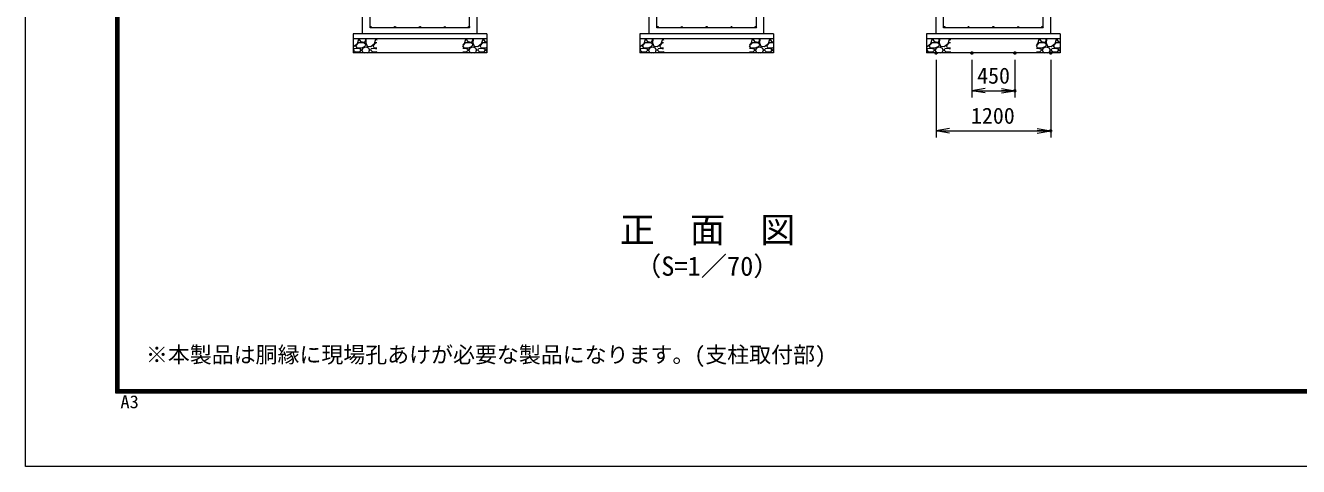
# Model space of a CAD drawing. Units: millimetres, scale not verified, with parts at other scales. Extents: x -14700 to 14700, y -10395 to 10395.
# Drawn here: x -14700 to -1379, y -10395 to -5773 of the extents above; entities that cross this region are included whole.
import ezdxf
from ezdxf.enums import TextEntityAlignment as Align

# ---------------------------------------------------------------- set-up
doc = ezdxf.new("R2010")
doc.units = ezdxf.units.MM
doc.header["$LTSCALE"] = 40
doc.header["$PDMODE"] = 32
doc.header["$PDSIZE"] = 20
for name, color, linetype, lineweight in [('0-2_D-STR-DIM', 7, 'Continuous', 13), ('0-3_D-DCR-HCH', 7, 'Continuous', 13), ('0-5_D-STR3', 3, 'Continuous', 13), ('0-6_0', 7, 'Continuous', 18), ('0-9_D-TTL-TXT', 7, 'Continuous', 13), ('0-B_D-STR4', 7, 'Continuous', 18), ('0-C_D-TTL', 7, 'Continuous', 18)]:
    doc.layers.add(name, color=color, linetype=linetype, lineweight=lineweight)
doc.layers.add('0-7_Defpoints', color=253, linetype='Continuous')
doc.styles.add('ＭＳ ゴシック', font='')
doc.styles.get('ＭＳ ゴシック').set_extended_font_data('MS Gothic')

# ---------------------------------------------------------------- blocks, each defined once
blk = doc.blocks.new('_Open')
at = {"layer": '0-6_0'}
blk.add_line((-40, 6.67), (0, 0), dxfattribs=at)
blk.add_lwpolyline([(-40, -6.67), (0, 0), (-40, 0)], dxfattribs=at)

msp = doc.modelspace()

# ---------------------------------------------------------------- linework, layer by layer
at = {"layer": '0-2_D-STR-DIM'}
for p, q in [((-5172.27, -6132.26), (-5172.27, -6947.61)), ((-4797.27, -6132.26), (-4797.27, -6527.61)), ((-4347.27, -6132.26), (-4347.27, -6527.61)), ((-3972.27, -6132.26), (-3972.27, -6947.61)), ((-4797.27, -6457.61), (-4347.27, -6457.61)), ((-5172.27, -6877.61), (-3972.27, -6877.61))]:
    msp.add_line(p, q, dxfattribs=at)
at = {"layer": '0-3_D-DCR-HCH'}
for p, q in [((-11243.08, -5987.45), (-11210.68, -5951.45)), ((-11230.48, -6009.05), (-11243.08, -5987.45)), ((-11226.88, -5962.25), (-11212.48, -5917.25)), ((-11212.48, -5917.25), (-11215.53, -5912.26)), ((-11210.68, -5951.45), (-11163.88, -5951.45)), ((-11198.49, -5912.26), (-11207.08, -5920.85)), ((-11147.68, -5992.85), (-11185.48, -6012.65)), ((-11163.88, -5951.45), (-11140.48, -5967.65)), ((-11138.68, -5920.85), (-11148.49, -5912.26)), ((-11147.68, -5947.85), (-11138.68, -5931.65)), ((-11140.48, -5967.65), (-11147.68, -5992.85)), ((-11136.88, -5919.05), (-11138.68, -5956.85)), ((-11138.68, -5931.65), (-11138.68, -5920.85)), ((-11138.68, -5956.85), (-11124.28, -5991.05)), ((-11129.45, -5912.26), (-11136.88, -5919.05)), ((-11124.28, -5991.05), (-11086.48, -5992.85)), ((-11086.48, -5992.85), (-11046.88, -5962.25)), ((-11063.08, -5987.45), (-11030.68, -5951.45)), ((-11050.48, -6009.05), (-11063.08, -5987.45)), ((-11046.88, -5962.25), (-11032.48, -5917.25)), ((-11032.48, -5917.25), (-11035.53, -5912.26)), ((-11030.68, -5951.45), (-11022.27, -5951.45)), ((-11022.27, -5916.04), (-11027.08, -5920.85)), ((-11027.08, -5920.85), (-11022.27, -5928.07)), ((-10122.27, -5986.55), (-10090.68, -5951.45)), ((-10122.27, -5974.14), (-10106.88, -5962.25)), ((-10110.48, -6009.05), (-10122.27, -5988.84)), ((-10106.88, -5962.25), (-10092.48, -5917.25)), ((-10092.48, -5917.25), (-10095.53, -5912.26)), ((-10090.68, -5951.45), (-10043.88, -5951.45)), ((-10078.49, -5912.26), (-10087.08, -5920.85)), ((-10087.08, -5920.85), (-10072.68, -5942.45)), ((-10072.68, -5942.45), (-10027.68, -5947.85)), ((-10027.68, -5992.85), (-10065.48, -6012.65)), ((-10043.88, -5951.45), (-10020.48, -5967.65)), ((-10018.68, -5920.85), (-10028.49, -5912.26)), ((-10027.68, -5947.85), (-10018.68, -5931.65)), ((-10020.48, -5967.65), (-10027.68, -5992.85)), ((-10016.88, -5919.05), (-10018.68, -5956.85)), ((-10018.68, -5931.65), (-10018.68, -5920.85)), ((-10018.68, -5956.85), (-10004.28, -5991.05)), ((-10009.45, -5912.26), (-10016.88, -5919.05)), ((-10004.28, -5991.05), (-9966.48, -5992.85)), ((-9966.48, -5992.85), (-9926.88, -5962.25)), ((-9943.08, -5987.45), (-9910.68, -5951.45)), ((-9930.48, -6009.05), (-9943.08, -5987.45)), ((-9926.88, -5962.25), (-9912.48, -5917.25)), ((-9912.48, -5917.25), (-9915.53, -5912.26)), ((-9910.68, -5951.45), (-9872.27, -5951.45)), ((-9898.49, -5912.26), (-9907.08, -5920.85)), ((-9907.08, -5920.85), (-9892.68, -5942.45)), ((-9892.68, -5942.45), (-9872.27, -5944.9)), ((-8243.08, -5987.45), (-8210.68, -5951.45)), ((-8230.48, -6009.05), (-8243.08, -5987.45)), ((-8226.88, -5962.25), (-8212.48, -5917.25)), ((-8212.48, -5917.25), (-8215.53, -5912.26)), ((-8210.68, -5951.45), (-8163.88, -5951.45)), ((-8198.49, -5912.26), (-8207.08, -5920.85)), ((-8147.68, -5992.85), (-8185.48, -6012.65)), ((-8163.88, -5951.45), (-8140.48, -5967.65)), ((-8138.68, -5920.85), (-8148.49, -5912.26)), ((-8147.68, -5947.85), (-8138.68, -5931.65)), ((-8140.48, -5967.65), (-8147.68, -5992.85)), ((-8136.88, -5919.05), (-8138.68, -5956.85)), ((-8138.68, -5931.65), (-8138.68, -5920.85)), ((-8138.68, -5956.85), (-8124.28, -5991.05)), ((-8129.45, -5912.26), (-8136.88, -5919.05)), ((-8124.28, -5991.05), (-8086.48, -5992.85)), ((-8086.48, -5992.85), (-8046.88, -5962.25)), ((-8063.08, -5987.45), (-8030.68, -5951.45)), ((-8050.48, -6009.05), (-8063.08, -5987.45)), ((-8046.88, -5962.25), (-8032.48, -5917.25)), ((-8032.48, -5917.25), (-8035.53, -5912.26)), ((-8030.68, -5951.45), (-8022.27, -5951.45)), ((-8022.27, -5916.04), (-8027.08, -5920.85)), ((-8027.08, -5920.85), (-8022.27, -5928.07)), ((-7122.27, -5986.55), (-7090.68, -5951.45)), ((-7122.27, -5974.14), (-7106.88, -5962.25)), ((-7110.48, -6009.05), (-7122.27, -5988.84)), ((-7106.88, -5962.25), (-7092.48, -5917.25)), ((-7092.48, -5917.25), (-7095.53, -5912.26)), ((-7090.68, -5951.45), (-7043.88, -5951.45)), ((-7078.49, -5912.26), (-7087.08, -5920.85)), ((-7087.08, -5920.85), (-7072.68, -5942.45)), ((-7072.68, -5942.45), (-7027.68, -5947.85)), ((-7027.68, -5992.85), (-7065.48, -6012.65)), ((-7043.88, -5951.45), (-7020.48, -5967.65)), ((-7018.68, -5920.85), (-7028.49, -5912.26)), ((-7027.68, -5947.85), (-7018.68, -5931.65)), ((-7020.48, -5967.65), (-7027.68, -5992.85)), ((-7016.88, -5919.05), (-7018.68, -5956.85)), ((-7018.68, -5931.65), (-7018.68, -5920.85)), ((-7018.68, -5956.85), (-7004.28, -5991.05)), ((-7009.45, -5912.26), (-7016.88, -5919.05)), ((-7004.28, -5991.05), (-6966.48, -5992.85)), ((-6966.48, -5992.85), (-6926.88, -5962.25)), ((-6943.08, -5987.45), (-6910.68, -5951.45)), ((-6930.48, -6009.05), (-6943.08, -5987.45)), ((-6926.88, -5962.25), (-6912.48, -5917.25)), ((-6912.48, -5917.25), (-6915.53, -5912.26)), ((-6910.68, -5951.45), (-6872.27, -5951.45)), ((-6898.49, -5912.26), (-6907.08, -5920.85)), ((-6907.08, -5920.85), (-6892.68, -5942.45)), ((-6892.68, -5942.45), (-6872.27, -5944.9)), ((-5243.08, -5987.45), (-5210.68, -5951.45)), ((-5230.48, -6009.05), (-5243.08, -5987.45)), ((-5226.88, -5962.25), (-5212.48, -5917.25)), ((-5212.48, -5917.25), (-5215.53, -5912.26)), ((-5210.68, -5951.45), (-5163.88, -5951.45)), ((-5198.49, -5912.26), (-5207.08, -5920.85)), ((-5207.08, -5920.85), (-5192.68, -5942.45)), ((-5192.68, -5942.45), (-5147.68, -5947.85)), ((-5147.68, -5992.85), (-5185.48, -6012.65)), ((-5163.88, -5951.45), (-5140.48, -5967.65)), ((-5138.68, -5920.85), (-5148.49, -5912.26)), ((-5147.68, -5947.85), (-5138.68, -5931.65)), ((-5140.48, -5967.65), (-5147.68, -5992.85)), ((-5136.88, -5919.05), (-5138.68, -5956.85)), ((-5138.68, -5931.65), (-5138.68, -5920.85)), ((-5138.68, -5956.85), (-5124.28, -5991.05)), ((-5129.45, -5912.26), (-5136.88, -5919.05)), ((-5124.28, -5991.05), (-5086.48, -5992.85)), ((-5086.48, -5992.85), (-5046.88, -5962.25)), ((-5063.08, -5987.45), (-5030.68, -5951.45)), ((-5050.48, -6009.05), (-5063.08, -5987.45)), ((-5046.88, -5962.25), (-5032.48, -5917.25)), ((-5032.48, -5917.25), (-5035.53, -5912.26)), ((-5030.68, -5951.45), (-5022.27, -5951.45)), ((-5022.27, -5916.04), (-5027.08, -5920.85)), ((-5027.08, -5920.85), (-5022.27, -5928.07)), ((-4122.27, -5986.55), (-4090.68, -5951.45)), ((-4122.27, -5974.14), (-4106.88, -5962.25)), ((-4110.48, -6009.05), (-4122.27, -5988.84)), ((-4106.88, -5962.25), (-4092.48, -5917.25)), ((-4092.48, -5917.25), (-4095.53, -5912.26)), ((-4090.68, -5951.45), (-4043.88, -5951.45)), ((-4078.49, -5912.26), (-4087.08, -5920.85)), ((-4087.08, -5920.85), (-4072.68, -5942.45)), ((-4072.68, -5942.45), (-4027.68, -5947.85)), ((-4027.68, -5992.85), (-4065.48, -6012.65)), ((-4043.88, -5951.45), (-4020.48, -5967.65)), ((-4018.68, -5920.85), (-4028.49, -5912.26)), ((-4027.68, -5947.85), (-4018.68, -5931.65)), ((-4020.48, -5967.65), (-4027.68, -5992.85)), ((-4016.88, -5919.05), (-4018.68, -5956.85)), ((-4018.68, -5931.65), (-4018.68, -5920.85)), ((-4018.68, -5956.85), (-4004.28, -5991.05)), ((-4009.45, -5912.26), (-4016.88, -5919.05)), ((-4004.28, -5991.05), (-3966.48, -5992.85)), ((-3966.48, -5992.85), (-3926.88, -5962.25)), ((-3943.08, -5987.45), (-3910.68, -5951.45)), ((-3930.48, -6009.05), (-3943.08, -5987.45)), ((-3926.88, -5962.25), (-3912.48, -5917.25)), ((-3912.48, -5917.25), (-3915.53, -5912.26)), ((-3910.68, -5951.45), (-3872.27, -5951.45)), ((-3898.49, -5912.26), (-3907.08, -5920.85)), ((-3907.08, -5920.85), (-3892.68, -5942.45)), ((-3892.68, -5942.45), (-3872.27, -5944.9)), ((-11263.32, -6062.26), (-11272.27, -6061.52)), ((-11266.48, -6032.45), (-11261.08, -6018.05)), ((-11226.88, -6014.45), (-11261.08, -6018.05)), ((-11185.48, -6012.65), (-11230.48, -6009.05)), ((-11190.88, -6023.45), (-11226.88, -6014.45)), ((-11189.08, -6032.45), (-11205.28, -6050.45)), ((-11201.68, -6061.25), (-11204.04, -6062.26)), ((-11198.64, -6062.26), (-11201.68, -6061.25)), ((-11189.08, -6032.45), (-11190.88, -6023.45)), ((-11180.08, -6032.45), (-11169.28, -6057.65)), ((-11178.28, -6032.45), (-11167.48, -6007.25)), ((-11169.28, -6057.65), (-11153.6, -6062.26)), ((-11167.48, -6007.25), (-11138.68, -5998.25)), ((-11138.68, -5998.25), (-11109.88, -6009.05)), ((-11123.77, -6062.26), (-11108.08, -6057.65)), ((-11109.88, -6009.05), (-11099.08, -6032.45)), ((-11108.08, -6057.65), (-11099.08, -6032.45)), ((-11095.48, -6061.25), (-11096.59, -6062.26)), ((-11083.32, -6062.26), (-11095.48, -6061.25)), ((-11086.48, -6032.45), (-11081.08, -6018.05)), ((-11066.68, -6054.05), (-11086.48, -6032.45)), ((-11046.88, -6014.45), (-11081.08, -6018.05)), ((-11025.28, -6050.45), (-11066.68, -6054.05)), ((-11022.27, -6011.31), (-11050.48, -6009.05)), ((-11022.27, -6020.6), (-11046.88, -6014.45)), ((-11022.27, -6047.1), (-11025.28, -6050.45)), ((-11022.27, -6061.5), (-11024.04, -6062.26)), ((-10106.88, -6014.45), (-10122.27, -6016.07)), ((-10085.28, -6050.45), (-10122.27, -6053.67)), ((-10065.48, -6012.65), (-10110.48, -6009.05)), ((-10070.88, -6023.45), (-10106.88, -6014.45)), ((-10069.08, -6032.45), (-10085.28, -6050.45)), ((-10081.68, -6061.25), (-10084.04, -6062.26)), ((-10078.64, -6062.26), (-10081.68, -6061.25)), ((-10069.08, -6032.45), (-10070.88, -6023.45)), ((-10060.08, -6032.45), (-10049.28, -6057.65)), ((-10058.28, -6032.45), (-10047.48, -6007.25)), ((-10049.28, -6057.65), (-10033.6, -6062.26)), ((-10047.48, -6007.25), (-10018.68, -5998.25)), ((-10018.68, -5998.25), (-9989.88, -6009.05)), ((-10003.77, -6062.26), (-9988.08, -6057.65)), ((-9989.88, -6009.05), (-9979.08, -6032.45)), ((-9988.08, -6057.65), (-9979.08, -6032.45)), ((-9975.48, -6061.25), (-9976.59, -6062.26)), ((-9963.32, -6062.26), (-9975.48, -6061.25)), ((-9966.48, -6032.45), (-9961.08, -6018.05)), ((-9946.68, -6054.05), (-9966.48, -6032.45)), ((-9926.88, -6014.45), (-9961.08, -6018.05)), ((-9905.28, -6050.45), (-9946.68, -6054.05)), ((-9885.48, -6012.65), (-9930.48, -6009.05)), ((-9890.88, -6023.45), (-9926.88, -6014.45)), ((-9889.08, -6032.45), (-9905.28, -6050.45)), ((-9901.68, -6061.25), (-9904.04, -6062.26)), ((-9898.64, -6062.26), (-9901.68, -6061.25)), ((-9889.08, -6032.45), (-9890.88, -6023.45)), ((-9872.27, -6005.73), (-9885.48, -6012.65)), ((-9880.08, -6032.45), (-9872.27, -6050.68)), ((-9878.28, -6032.45), (-9872.27, -6018.42)), ((-8263.32, -6062.26), (-8272.27, -6061.52)), ((-8266.48, -6032.45), (-8261.08, -6018.05)), ((-8226.88, -6014.45), (-8261.08, -6018.05)), ((-8185.48, -6012.65), (-8230.48, -6009.05)), ((-8190.88, -6023.45), (-8226.88, -6014.45)), ((-8189.08, -6032.45), (-8205.28, -6050.45)), ((-8201.68, -6061.25), (-8204.04, -6062.26)), ((-8198.64, -6062.26), (-8201.68, -6061.25)), ((-8189.08, -6032.45), (-8190.88, -6023.45)), ((-8180.08, -6032.45), (-8169.28, -6057.65)), ((-8178.28, -6032.45), (-8167.48, -6007.25)), ((-8169.28, -6057.65), (-8153.6, -6062.26)), ((-8167.48, -6007.25), (-8138.68, -5998.25)), ((-8138.68, -5998.25), (-8109.88, -6009.05)), ((-8123.77, -6062.26), (-8108.08, -6057.65)), ((-8109.88, -6009.05), (-8099.08, -6032.45)), ((-8108.08, -6057.65), (-8099.08, -6032.45)), ((-8095.48, -6061.25), (-8096.59, -6062.26)), ((-8083.32, -6062.26), (-8095.48, -6061.25)), ((-8086.48, -6032.45), (-8081.08, -6018.05)), ((-8066.68, -6054.05), (-8086.48, -6032.45)), ((-8046.88, -6014.45), (-8081.08, -6018.05)), ((-8025.28, -6050.45), (-8066.68, -6054.05)), ((-8022.27, -6011.31), (-8050.48, -6009.05)), ((-8022.27, -6020.6), (-8046.88, -6014.45)), ((-8022.27, -6047.1), (-8025.28, -6050.45)), ((-8022.27, -6061.5), (-8024.04, -6062.26)), ((-7106.88, -6014.45), (-7122.27, -6016.07)), ((-7085.28, -6050.45), (-7122.27, -6053.67)), ((-7065.48, -6012.65), (-7110.48, -6009.05)), ((-7070.88, -6023.45), (-7106.88, -6014.45)), ((-7069.08, -6032.45), (-7085.28, -6050.45)), ((-7081.68, -6061.25), (-7084.04, -6062.26)), ((-7078.64, -6062.26), (-7081.68, -6061.25)), ((-7069.08, -6032.45), (-7070.88, -6023.45)), ((-7060.08, -6032.45), (-7049.28, -6057.65)), ((-7058.28, -6032.45), (-7047.48, -6007.25)), ((-7049.28, -6057.65), (-7033.6, -6062.26)), ((-7047.48, -6007.25), (-7018.68, -5998.25)), ((-7018.68, -5998.25), (-6989.88, -6009.05)), ((-7003.77, -6062.26), (-6988.08, -6057.65)), ((-6989.88, -6009.05), (-6979.08, -6032.45)), ((-6988.08, -6057.65), (-6979.08, -6032.45)), ((-6975.48, -6061.25), (-6976.59, -6062.26)), ((-6963.32, -6062.26), (-6975.48, -6061.25)), ((-6966.48, -6032.45), (-6961.08, -6018.05)), ((-6946.68, -6054.05), (-6966.48, -6032.45)), ((-6926.88, -6014.45), (-6961.08, -6018.05)), ((-6905.28, -6050.45), (-6946.68, -6054.05)), ((-6885.48, -6012.65), (-6930.48, -6009.05)), ((-6890.88, -6023.45), (-6926.88, -6014.45)), ((-6889.08, -6032.45), (-6905.28, -6050.45)), ((-6901.68, -6061.25), (-6904.04, -6062.26)), ((-6898.64, -6062.26), (-6901.68, -6061.25)), ((-6889.08, -6032.45), (-6890.88, -6023.45)), ((-6872.27, -6005.73), (-6885.48, -6012.65)), ((-6880.08, -6032.45), (-6872.27, -6050.68)), ((-6878.28, -6032.45), (-6872.27, -6018.42)), ((-5263.32, -6062.26), (-5272.27, -6061.52)), ((-5266.48, -6032.45), (-5261.08, -6018.05)), ((-5246.68, -6054.05), (-5266.48, -6032.45)), ((-5226.88, -6014.45), (-5261.08, -6018.05)), ((-5205.28, -6050.45), (-5246.68, -6054.05)), ((-5185.48, -6012.65), (-5230.48, -6009.05)), ((-5190.88, -6023.45), (-5226.88, -6014.45)), ((-5189.08, -6032.45), (-5205.28, -6050.45)), ((-5201.68, -6061.25), (-5204.04, -6062.26)), ((-5198.64, -6062.26), (-5201.68, -6061.25)), ((-5189.08, -6032.45), (-5190.88, -6023.45)), ((-5180.08, -6032.45), (-5169.28, -6057.65)), ((-5178.28, -6032.45), (-5167.48, -6007.25)), ((-5169.28, -6057.65), (-5153.6, -6062.26)), ((-5167.48, -6007.25), (-5138.68, -5998.25)), ((-5138.68, -5998.25), (-5109.88, -6009.05)), ((-5123.77, -6062.26), (-5108.08, -6057.65)), ((-5109.88, -6009.05), (-5099.08, -6032.45)), ((-5108.08, -6057.65), (-5099.08, -6032.45)), ((-5095.48, -6061.25), (-5096.59, -6062.26)), ((-5083.32, -6062.26), (-5095.48, -6061.25)), ((-5086.48, -6032.45), (-5081.08, -6018.05)), ((-5066.68, -6054.05), (-5086.48, -6032.45)), ((-5046.88, -6014.45), (-5081.08, -6018.05)), ((-5025.28, -6050.45), (-5066.68, -6054.05)), ((-5022.27, -6011.31), (-5050.48, -6009.05)), ((-5022.27, -6020.6), (-5046.88, -6014.45)), ((-5022.27, -6047.1), (-5025.28, -6050.45)), ((-5022.27, -6061.5), (-5024.04, -6062.26)), ((-4106.88, -6014.45), (-4122.27, -6016.07)), ((-4085.28, -6050.45), (-4122.27, -6053.67)), ((-4065.48, -6012.65), (-4110.48, -6009.05)), ((-4070.88, -6023.45), (-4106.88, -6014.45)), ((-4069.08, -6032.45), (-4085.28, -6050.45)), ((-4081.68, -6061.25), (-4084.04, -6062.26)), ((-4078.64, -6062.26), (-4081.68, -6061.25)), ((-4069.08, -6032.45), (-4070.88, -6023.45)), ((-4060.08, -6032.45), (-4049.28, -6057.65)), ((-4058.28, -6032.45), (-4047.48, -6007.25)), ((-4049.28, -6057.65), (-4033.6, -6062.26)), ((-4047.48, -6007.25), (-4018.68, -5998.25)), ((-4018.68, -5998.25), (-3989.88, -6009.05)), ((-4003.77, -6062.26), (-3988.08, -6057.65)), ((-3989.88, -6009.05), (-3979.08, -6032.45)), ((-3988.08, -6057.65), (-3979.08, -6032.45)), ((-3975.48, -6061.25), (-3976.59, -6062.26)), ((-3963.32, -6062.26), (-3975.48, -6061.25)), ((-3966.48, -6032.45), (-3961.08, -6018.05)), ((-3946.68, -6054.05), (-3966.48, -6032.45)), ((-3926.88, -6014.45), (-3961.08, -6018.05)), ((-3905.28, -6050.45), (-3946.68, -6054.05)), ((-3885.48, -6012.65), (-3930.48, -6009.05)), ((-3890.88, -6023.45), (-3926.88, -6014.45)), ((-3889.08, -6032.45), (-3905.28, -6050.45)), ((-3901.68, -6061.25), (-3904.04, -6062.26)), ((-3898.64, -6062.26), (-3901.68, -6061.25)), ((-3889.08, -6032.45), (-3890.88, -6023.45)), ((-3872.27, -6005.73), (-3885.48, -6012.65)), ((-3880.08, -6032.45), (-3872.27, -6050.68)), ((-3878.28, -6032.45), (-3872.27, -6018.42))]:
    msp.add_line(p, q, dxfattribs=at)
for points in [[(-11272.27, -5992.57), (-11266.48, -5992.85), (-11226.88, -5962.25)], [(-11207.08, -5920.85), (-11192.68, -5942.45), (-11147.68, -5947.85)], [(-8272.27, -5992.57), (-8266.48, -5992.85), (-8226.88, -5962.25)], [(-8207.08, -5920.85), (-8192.68, -5942.45), (-8147.68, -5947.85)], [(-5272.27, -5992.57), (-5266.48, -5992.85), (-5226.88, -5962.25)], [(-11205.28, -6050.45), (-11246.68, -6054.05), (-11266.48, -6032.45)], [(-8205.28, -6050.45), (-8246.68, -6054.05), (-8266.48, -6032.45)]]:
    msp.add_lwpolyline(points, dxfattribs=at)
at = {"layer": '0-5_D-STR3'}
for p, q in [((-11092.27, -5797.26), (-11092.27, -5327.26)), ((-10052.27, -5797.26), (-10052.27, -5327.26)), ((-8092.27, -5797.26), (-8092.27, -5327.26)), ((-7052.27, -5797.26), (-7052.27, -5327.26)), ((-5092.27, -5797.26), (-5092.27, -5327.26)), ((-4052.27, -5797.26), (-4052.27, -5327.26)), ((-10052.27, -5797.26), (-11092.27, -5797.26)), ((-7052.27, -5797.26), (-8092.27, -5797.26)), ((-4052.27, -5797.26), (-5092.27, -5797.26))]:
    msp.add_line(p, q, dxfattribs=at)
for centre in [(-11085.77, -5790.76), (-10832.27, -5790.76), (-10572.27, -5790.76), (-10312.27, -5790.76), (-10058.77, -5790.76), (-8085.77, -5790.76), (-7832.27, -5790.76), (-7572.27, -5790.76), (-7312.27, -5790.76), (-7058.77, -5790.76), (-5085.77, -5790.76), (-4832.27, -5790.76), (-4572.27, -5790.76), (-4312.27, -5790.76), (-4058.77, -5790.76)]:
    msp.add_circle(centre, 6.5, dxfattribs=at)
at = {"layer": '0-7_Defpoints'}
for p in [(-5172.27, -6062.26), (-4797.27, -6062.26), (-4347.27, -6062.26), (-3972.27, -6062.26), (-4347.27, -6457.61), (-3972.27, -6877.61)]:
    msp.add_point(p, dxfattribs=at)
at = {"layer": '0-B_D-STR4'}
for p, q in [((-11172.27, -5862.26), (-11172.27, -5262.26)), ((-9972.27, -5862.26), (-9972.27, -5262.26)), ((-8172.27, -5862.26), (-8172.27, -5262.26)), ((-6972.27, -5862.26), (-6972.27, -5262.26)), ((-5172.27, -5862.26), (-5172.27, -5262.26)), ((-3972.27, -5862.26), (-3972.27, -5262.26)), ((-9872.27, -5862.26), (-11272.27, -5862.26)), ((-11272.27, -5862.26), (-11272.27, -6062.26)), ((-9872.27, -5912.26), (-11272.27, -5912.26)), ((-9872.27, -5862.26), (-9872.27, -6062.26)), ((-6872.27, -5862.26), (-8272.27, -5862.26)), ((-8272.27, -5862.26), (-8272.27, -6062.26)), ((-6872.27, -5912.26), (-8272.27, -5912.26)), ((-6872.27, -5862.26), (-6872.27, -6062.26)), ((-3872.27, -5862.26), (-5272.27, -5862.26)), ((-5272.27, -5862.26), (-5272.27, -6062.26)), ((-3872.27, -5912.26), (-5272.27, -5912.26)), ((-3872.27, -5862.26), (-3872.27, -6062.26)), ((-9872.27, -6062.26), (-11272.27, -6062.26)), ((-6872.27, -6062.26), (-8272.27, -6062.26)), ((-3872.27, -6062.26), (-5272.27, -6062.26))]:
    msp.add_line(p, q, dxfattribs=at)
at = {"layer": '0-C_D-TTL', "color": 2}
msp.add_lwpolyline([(-14700, 10395), (14700, 10395), (14700, -10395), (-14700, -10395)], close=True, dxfattribs=at)
at = {"layer": '0-C_D-TTL'}
for points in [[(-13755, 9625), (13755, 9625), (13755, -9625), (-13755, -9625)], [(-13746.25, 9616.25), (13746.25, 9616.25), (13746.25, -9616.25), (-13746.25, -9616.25)], [(-13737.5, 9607.5), (13737.5, 9607.5), (13737.5, -9607.5), (-13737.5, -9607.5)], [(-13728.75, 9598.75), (13728.75, 9598.75), (13728.75, -9598.75), (-13728.75, -9598.75)], [(-13720, 9590), (13720, 9590), (13720, -9590), (-13720, -9590)]]:
    msp.add_lwpolyline(points, close=True, dxfattribs=at)

# ---------------------------------------------------------------- block references
at = {"layer": '0-2_D-STR-DIM', "xscale": 3.5, "yscale": 3.5, "rotation": 180}
for p in [(-4797.27, -6457.61), (-5172.27, -6877.61)]:
    msp.add_blockref('_Open', p, dxfattribs=at)
at = {"layer": '0-2_D-STR-DIM', "xscale": 3.5, "yscale": 3.5}
for p in [(-4347.27, -6457.61), (-3972.27, -6877.61)]:
    msp.add_blockref('_Open', p, dxfattribs=at)

# ---------------------------------------------------------------- texts
at = {"layer": '0-2_D-STR-DIM', "style": 'ＭＳ ゴシック'}
for s, p in [('450', (-4742.02, -6433.99)), ('1200', (-4806.48, -6853.99))]:
    msp.add_text(s, height=168.3, dxfattribs=at).set_placement(p, align=Align.BOTTOM_LEFT)
at = {"layer": '0-9_D-TTL-TXT', "style": 'ＭＳ ゴシック'}
for s, height, p in [('正\u3000面\u3000図', 269.5, (-8481.91, -8130.37)), ('（S=1／70）', 202.1, (-8322.72, -8456.57)), ('※本製品は胴縁に現場孔あけが必要な製品になります。(支柱取付部)', 168.3, (-13440, -9357.61))]:
    msp.add_text(s, height=height, dxfattribs=at).set_placement(p, align=Align.BOTTOM_LEFT)
at = {"layer": '0-C_D-TTL', "style": 'ＭＳ ゴシック', "width": 1.05}
msp.add_text('A3', height=134.6, dxfattribs=at).set_placement((-13706.31, -9823.84), align=Align.BOTTOM_LEFT)

doc.saveas('drawing.dxf')
